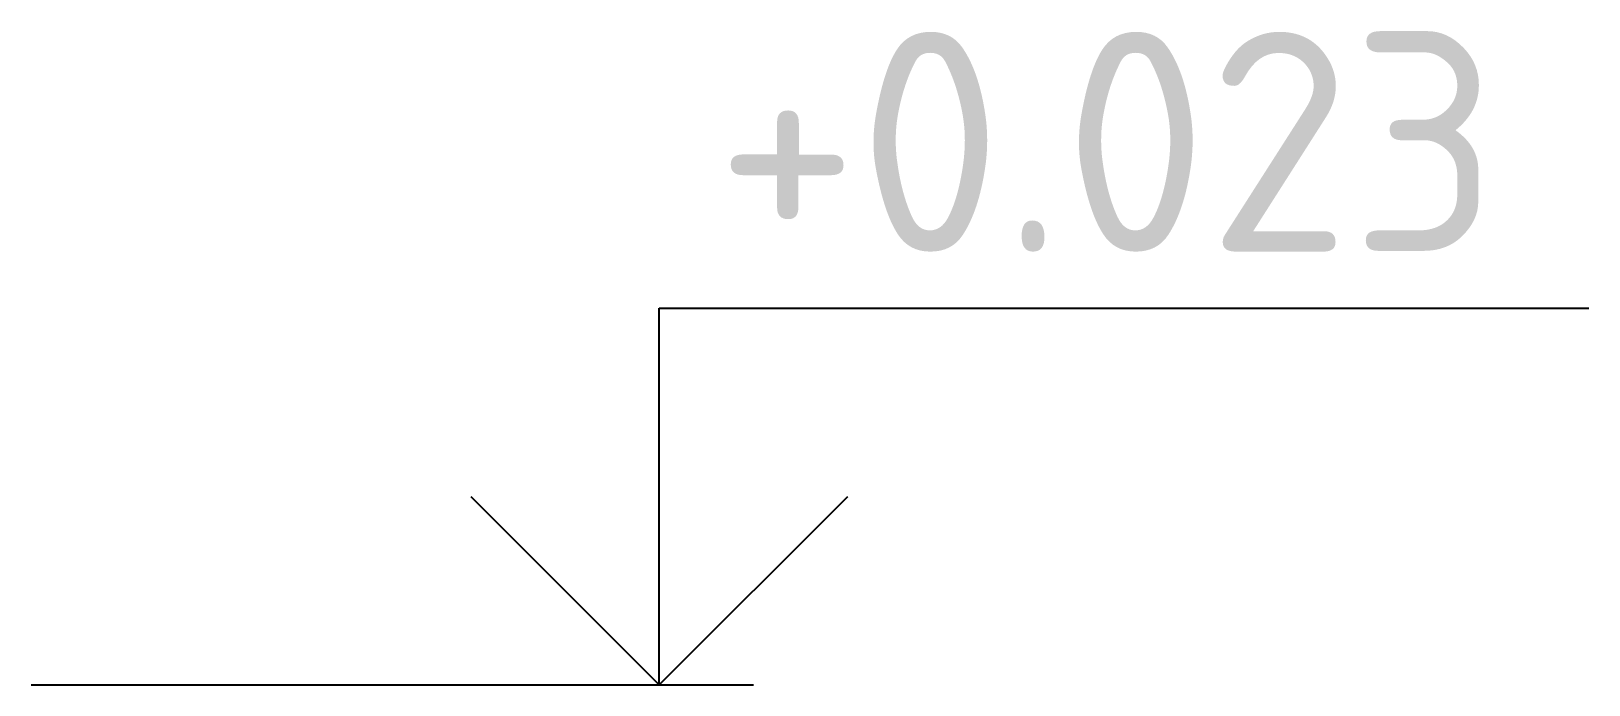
# Model space of a CAD drawing. Header units: millimetres. Extents: x 2204.7 to 2229.5, y 1885.6 to 1896.
import ezdxf

# ---------------------------------------------------------------- set-up
doc = ezdxf.new("R2010")
doc.units = ezdxf.units.MM
doc.styles.add('GOST-2.304_Type-B', font='GOST Common.ttf')

msp = doc.modelspace()

# ---------------------------------------------------------------- linework, layer by layer
at = {"elevation": 0.023}
for points in [[(2214.738, 1885.578), (2214.738, 1891.578)], [(2204.738, 1885.578), (2216.238, 1885.578)]]:
    msp.add_lwpolyline(points, dxfattribs=at)
for points in [[(2214.738, 1891.578), (2229.538, 1891.578)], [(2211.738, 1888.578), (2214.738, 1885.578), (2217.738, 1888.578)]]:
    msp.add_lwpolyline(points)

# ---------------------------------------------------------------- texts
at = {"style": 'GOST-2.304_Type-B'}
msp.add_text('+0.023', height=3.5, dxfattribs=at).set_placement((2215.638, 1892.478, 0.023))

doc.saveas('drawing.dxf')
